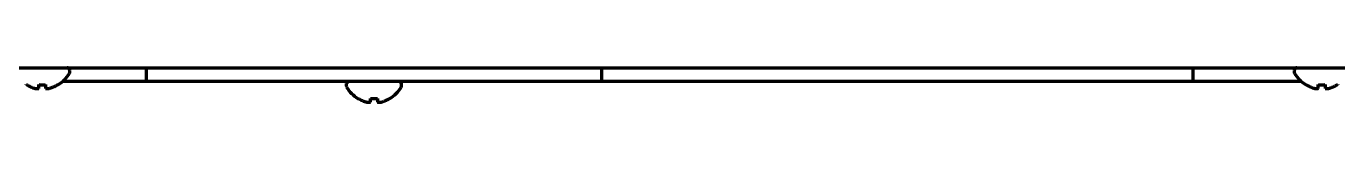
# Model space of a CAD drawing. Header units: inches. Extents: x -3055 to 7244, y 299 to 5591.
# Drawn here: x 5054.7 to 5244.3, y 2088.6 to 2093.6 of the extents above; entities that cross this region are included whole.
import ezdxf

# ---------------------------------------------------------------- set-up
doc = ezdxf.new("R2010")
doc.units = ezdxf.units.IN

msp = doc.modelspace()

# ---------------------------------------------------------------- linework, layer by layer
at = {"linetype": 'Continuous', "lineweight": 70}
for p, q in [((4609.21, 2093.62), (5433.21, 2093.62)), ((5072.05, 2093.62), (5072.05, 2091.62)), ((5137.89, 2093.62), (5137.89, 2091.62)), ((5223.39, 2093.62), (5223.39, 2091.62)), ((5064.05, 2091.62), (5059.96, 2091.62)), ((5061.01, 2093.02), (5061.01, 2093.22)), ((5072.05, 2091.62), (5064.05, 2091.62)), ((5075.05, 2091.62), (5072.05, 2091.62)), ((5134.89, 2091.62), (5075.05, 2091.62)), ((5137.89, 2091.62), (5134.89, 2091.62)), ((5145.89, 2091.62), (5137.89, 2091.62)), ((5215.39, 2091.62), (5145.89, 2091.62)), ((5223.39, 2091.62), (5215.39, 2091.62)), ((5226.39, 2091.62), (5223.39, 2091.62)), ((5239.06, 2091.62), (5226.39, 2091.62)), ((5238.01, 2093.22), (5238.01, 2093.02)), ((5054.71, 2091.15), (5054.71, 2091.18)), ((5059.31, 2091.18), (5059.31, 2091.15)), ((5100.97, 2091.22), (5100.97, 2091.02)), ((5108.97, 2091.02), (5108.97, 2091.22)), ((5239.71, 2091.15), (5239.71, 2091.18)), ((5244.31, 2091.18), (5244.31, 2091.15)), ((5102.67, 2089.15), (5102.67, 2089.18)), ((5107.27, 2089.18), (5107.27, 2089.15))]:
    msp.add_line(p, q, dxfattribs=at)
for centre, radius, start, end in [((5060.61, 2093.22), 0.4, 0, 90), ((5238.41, 2093.22), 0.4, 90, 180), ((5056.81, 2095.24), 4.8, 301.5837, 329.6988), ((5060.61, 2093.02), 0.4, 329.6988, 0), ((5101.37, 2091.22), 0.4, 90, 180), ((5108.57, 2091.22), 0.4, 0, 90), ((5238.41, 2093.02), 0.4, 180, 210.3012), ((5242.21, 2095.24), 4.8, 210.3012, 238.4186), ((5057.01, 2094.93), 3.78, 262.3959, 269.9965), ((5057.01, 2094.93), 3.78, 270.0035, 277.6041), ((5101.37, 2091.02), 0.4, 180, 210.3012), ((5105.17, 2093.24), 4.8, 210.3012, 238.4186), ((5104.77, 2093.24), 4.8, 301.5837, 329.6988), ((5108.57, 2091.02), 0.4, 329.6988, 0), ((5242.01, 2094.93), 3.78, 262.3959, 269.9965), ((5242.01, 2094.93), 3.78, 270.0035, 277.6041), ((5104.97, 2092.93), 3.78, 262.3959, 269.9965), ((5104.97, 2092.93), 3.78, 270.0035, 277.6041)]:
    msp.add_arc(centre, radius, start, end, dxfattribs=at)
for points in [[(5054.71, 2091.18), (5054.92, 2091.05), (5055.13, 2090.95), (5055.45, 2090.81), (5055.56, 2090.77), (5055.78, 2090.69), (5055.9, 2090.66), (5056.01, 2090.63)], [(5057.51, 2091.18), (5057.51, 2091.05), (5057.51, 2090.95), (5057.51, 2090.81), (5057.51, 2090.77), (5057.51, 2090.69), (5057.51, 2090.66), (5057.51, 2090.63)], [(5239.71, 2091.18), (5239.92, 2091.05), (5240.13, 2090.95), (5240.45, 2090.81), (5240.56, 2090.77), (5240.78, 2090.69), (5240.9, 2090.66), (5241.01, 2090.63)], [(5242.51, 2091.18), (5242.51, 2091.05), (5242.51, 2090.95), (5242.51, 2090.81), (5242.51, 2090.77), (5242.51, 2090.69), (5242.51, 2090.66), (5242.51, 2090.63)], [(5102.67, 2089.18), (5102.88, 2089.05), (5103.09, 2088.95), (5103.41, 2088.81), (5103.52, 2088.77), (5103.74, 2088.69), (5103.86, 2088.66), (5103.97, 2088.63)], [(5105.47, 2089.18), (5105.47, 2089.05), (5105.47, 2088.95), (5105.47, 2088.81), (5105.47, 2088.77), (5105.47, 2088.69), (5105.47, 2088.66), (5105.47, 2088.63)]]:
    msp.add_open_spline(points, degree=3, knots=[0, 0, 0, 0, 0.5, 0.5, 0.75, 0.75, 1, 1, 1, 1], dxfattribs=at)
for points in [[(5056.01, 2090.63), (5056.04, 2090.62), (5056.09, 2090.62), (5056.16, 2090.61), (5056.24, 2090.61), (5056.31, 2090.61), (5056.37, 2090.61), (5056.44, 2090.62), (5056.49, 2090.62), (5056.51, 2090.63)], [(5056.51, 2090.63), (5056.51, 2090.64), (5056.51, 2090.67), (5056.51, 2090.72), (5056.51, 2090.78), (5056.51, 2090.84), (5056.51, 2090.91), (5056.51, 2090.98), (5056.51, 2091.07), (5056.51, 2091.14), (5056.51, 2091.18)], [(5057.51, 2090.63), (5057.54, 2090.62), (5057.58, 2090.62), (5057.66, 2090.61), (5057.73, 2090.61), (5057.8, 2090.61), (5057.87, 2090.61), (5057.94, 2090.62), (5057.99, 2090.62), (5058.01, 2090.63)], [(5058.01, 2090.63), (5058.07, 2090.64), (5058.17, 2090.67), (5058.34, 2090.72), (5058.5, 2090.78), (5058.65, 2090.84), (5058.8, 2090.91), (5058.96, 2090.98), (5059.13, 2091.07), (5059.25, 2091.14), (5059.31, 2091.18)], [(5241.01, 2090.63), (5241.04, 2090.62), (5241.09, 2090.62), (5241.16, 2090.61), (5241.24, 2090.61), (5241.31, 2090.61), (5241.37, 2090.61), (5241.44, 2090.62), (5241.49, 2090.62), (5241.51, 2090.63)], [(5241.51, 2090.63), (5241.51, 2090.64), (5241.51, 2090.67), (5241.51, 2090.72), (5241.51, 2090.78), (5241.51, 2090.84), (5241.51, 2090.91), (5241.51, 2090.98), (5241.51, 2091.07), (5241.51, 2091.14), (5241.51, 2091.18)], [(5242.51, 2090.63), (5242.54, 2090.62), (5242.58, 2090.62), (5242.66, 2090.61), (5242.73, 2090.61), (5242.8, 2090.61), (5242.87, 2090.61), (5242.94, 2090.62), (5242.99, 2090.62), (5243.01, 2090.63)], [(5243.01, 2090.63), (5243.07, 2090.64), (5243.17, 2090.67), (5243.34, 2090.72), (5243.5, 2090.78), (5243.65, 2090.84), (5243.8, 2090.91), (5243.96, 2090.98), (5244.13, 2091.07), (5244.25, 2091.14), (5244.31, 2091.18)], [(5103.97, 2088.63), (5104, 2088.62), (5104.05, 2088.62), (5104.12, 2088.61), (5104.2, 2088.61), (5104.27, 2088.61), (5104.33, 2088.61), (5104.4, 2088.62), (5104.45, 2088.62), (5104.47, 2088.63)], [(5104.47, 2088.63), (5104.47, 2088.64), (5104.47, 2088.67), (5104.47, 2088.72), (5104.47, 2088.78), (5104.47, 2088.84), (5104.47, 2088.91), (5104.47, 2088.98), (5104.47, 2089.07), (5104.47, 2089.14), (5104.47, 2089.18)], [(5105.47, 2088.63), (5105.5, 2088.62), (5105.54, 2088.62), (5105.62, 2088.61), (5105.69, 2088.61), (5105.76, 2088.61), (5105.83, 2088.61), (5105.9, 2088.62), (5105.95, 2088.62), (5105.97, 2088.63)], [(5105.97, 2088.63), (5106.03, 2088.64), (5106.13, 2088.67), (5106.3, 2088.72), (5106.46, 2088.78), (5106.61, 2088.84), (5106.76, 2088.91), (5106.92, 2088.98), (5107.09, 2089.07), (5107.21, 2089.14), (5107.27, 2089.18)]]:
    msp.add_open_spline(points, degree=3, dxfattribs=at)

doc.saveas('drawing.dxf')
